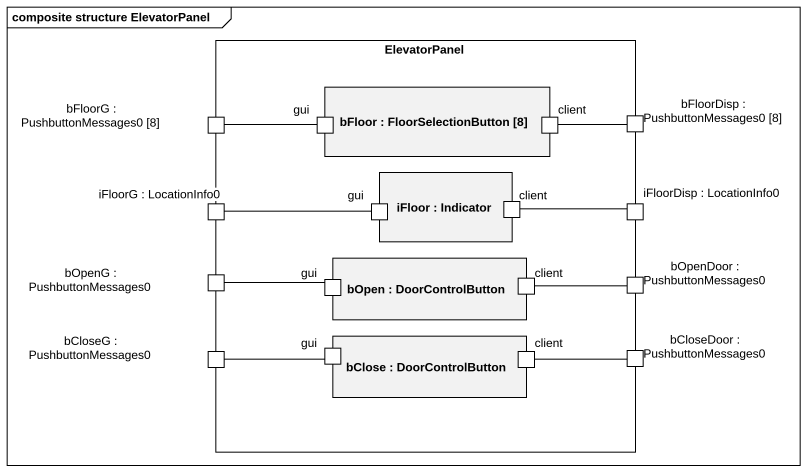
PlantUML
@startuml
mainframe composite structure ElevatorPanel
rectangle ElevatorPanel {
  rectangle "bFloor : FloorSelectionButton [8]" as bFloor {
    port gui
    port client
  }
  port "bFloorG : PushbuttonMessages0 [8]" as bFloorG_PushbuttonMessages0
  port "bFloorDisp : PushbuttonMessages0 [8]" as bFloorDisp
  rectangle "iFloor : Indicator" as iFloor {
    port "client" as client_2
    port "gui" as gui_2
  }
  port "iFloorG : LocationInfo0" as iFloorG_LocationInfo0
  port "iFloorDisp : LocationInfo0" as iFloorDisp_LocationInfo0
  port "bOpenG : PushbuttonMessages0" as bOpenG_PushbuttonMessages0
  rectangle "bOpen : DoorControlButton" as bOpen {
    port "gui" as gui_3
    port "client" as client_3
  }
  port "bOpenDoor : PushbuttonMessages0" as bOpenDoor
  port "bCloseG : PushbuttonMessages0" as bCloseG_PushbuttonMessages0
  rectangle "bClose : DoorControlButton" as bClose {
    port "gui" as gui_4
    port "client" as client_4
  }
  port "bCloseDoor : PushbuttonMessages0" as bCloseDoor
}
bFloorG_PushbuttonMessages0 -right- gui
client -right- bFloorDisp
client_2 -right- iFloorDisp_LocationInfo0
iFloorG_LocationInfo0 -right- gui_2
bOpenG_PushbuttonMessages0 -right- gui_3
client_3 -right- bOpenDoor
bCloseG_PushbuttonMessages0 -right- gui_4
client_4 -right- bCloseDoor
@enduml
